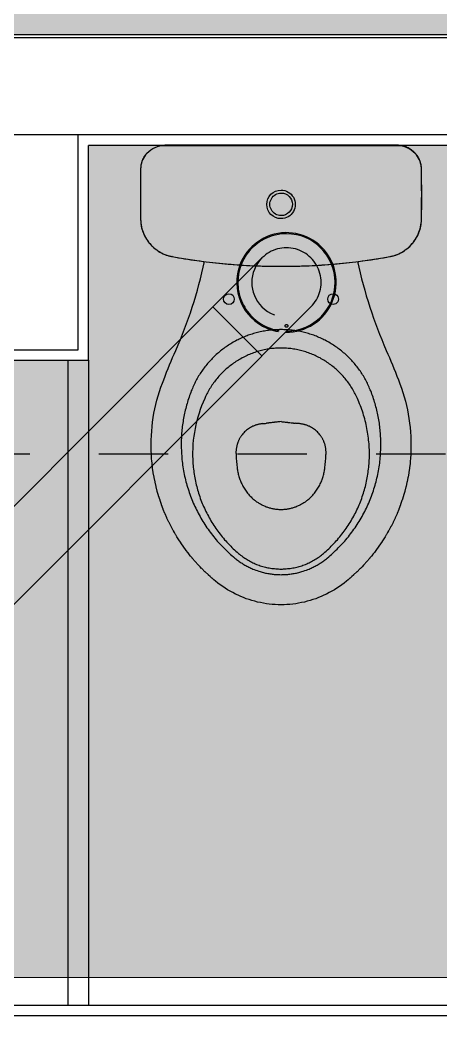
# Model space of a CAD drawing. Header units: metres. Extents: x -154 to 570, y -18 to 184.
# Drawn here: x 6.236 to 6.843, y 1.017 to 2.475 of the extents above; entities that cross this region are included whole.
import ezdxf
from ezdxf.xclip import XClip

# ---------------------------------------------------------------- set-up
doc = ezdxf.new("R2010")
doc.units = ezdxf.units.M
doc.header["$XCLIPFRAME"] = 0
for name, pattern in [('PUC TORRE B$0$DASHEDX2', [1.5, 1, -0.5]), ('PUC$0$DASHEDX2', [1.5, 1, -0.5]), ('PUC$0$HIDDEN2', [0.1875, 0.125, -0.0625])]:
    doc.linetypes.add(name, pattern=pattern)
for name, color, linetype in [('ARQ-AUX', 7, 'Continuous'), ('PUC TORRE B$0$1', 232, 'PUC TORRE B$0$DASHEDX2'), ('PUC$0$ARQ-ALV ACAB', 4, 'Continuous'), ('PUC$0$ARQ-ALV OSSO', 5, 'Continuous'), ('PUC$0$ARQ-AUX1', 1, 'Continuous'), ('PUC$0$ARQ-HID', 7, 'Continuous'), ('PUC$0$ARQ-PRJ', 7, 'PUC$0$DASHEDX2')]:
    doc.layers.add(name, color=color, linetype=linetype)
doc.layers.add('PUC$0$ARQ-FORRO', color=9, linetype='Continuous', lineweight=5)

# ---------------------------------------------------------------- blocks, each defined once
blk = doc.blocks.new('PUC$0$ARQ-HID-BACIA CX')
blk.add_line((-0.0001, -0.175), (-0.0001, 0.175))
for points in [[(-0.0137, -0.1957), (-0.0142, -0.196), (-0.0147, -0.1964), (-0.0153, -0.1968), (-0.0158, -0.1971), (-0.0163, -0.1975), (-0.0168, -0.1978), (-0.0174, -0.1981), (-0.0179, -0.1984), (-0.0185, -0.1987), (-0.019, -0.199), (-0.0196, -0.1993), (-0.0202, -0.1995), (-0.0207, -0.1998), (-0.0213, -0.2), (-0.0219, -0.2003), (-0.0225, -0.2005), (-0.0231, -0.2007), (-0.0237, -0.2009), (-0.0243, -0.2011), (-0.0249, -0.2013), (-0.0255, -0.2015), (-0.0261, -0.2016), (-0.0267, -0.2018), (-0.0273, -0.2019), (-0.0279, -0.2021), (-0.0285, -0.2022), (-0.0292, -0.2023), (-0.0298, -0.2024), (-0.0304, -0.2025), (-0.031, -0.2025), (-0.0316, -0.2026), (-0.0323, -0.2026), (-0.0329, -0.2027), (-0.0335, -0.2027), (-0.0342, -0.2027, -0.00878), (-0.1068, -0.2028), (-0.1079, -0.2027), (-0.1091, -0.2026), (-0.1102, -0.2026), (-0.1114, -0.2025), (-0.1125, -0.2024), (-0.1136, -0.2022), (-0.1148, -0.2021), (-0.1159, -0.2019), (-0.117, -0.2017), (-0.1181, -0.2014), (-0.1192, -0.2012), (-0.1203, -0.2009), (-0.1214, -0.2006), (-0.1225, -0.2002), (-0.1236, -0.1999), (-0.1247, -0.1995), (-0.1258, -0.1991), (-0.1268, -0.1987), (-0.1279, -0.1982), (-0.1289, -0.1978), (-0.13, -0.1973), (-0.131, -0.1968), (-0.132, -0.1962), (-0.133, -0.1957), (-0.134, -0.1951), (-0.135, -0.1945), (-0.1359, -0.1939), (-0.1369, -0.1933), (-0.1378, -0.1926), (-0.1388, -0.192), (-0.1397, -0.1913), (-0.1406, -0.1906), (-0.1415, -0.1899), (-0.1423, -0.1891), (-0.1432, -0.1884), (-0.144, -0.1876), (-0.1449, -0.1868), (-0.1457, -0.186), (-0.1465, -0.1851), (-0.1472, -0.1843), (-0.148, -0.1834), (-0.1487, -0.1826), (-0.1494, -0.1817), (-0.1501, -0.1808), (-0.1508, -0.1799), (-0.1515, -0.1789), (-0.1521, -0.178), (-0.1527, -0.177), (-0.1533, -0.1761), (-0.1539, -0.1751), (-0.1545, -0.1741), (-0.155, -0.1731), (-0.1556, -0.1721), (-0.1561, -0.171), (-0.1566, -0.17), (-0.157, -0.169), (-0.1575, -0.1679), (-0.1579, -0.1668), (-0.1583, -0.1658), (-0.1586, -0.1647), (-0.159, -0.1636), (-0.1593, -0.1625), (-0.1596, -0.1614), (-0.1598, -0.1603), (-0.1601, -0.1592), (-0.1604, -0.158), (-0.1606, -0.1569), (-0.1614, -0.1525), (-0.1622, -0.148), (-0.1629, -0.1436), (-0.1636, -0.1392), (-0.1643, -0.1347), (-0.165, -0.1302), (-0.1657, -0.1258), (-0.1663, -0.1213), (-0.1669, -0.1169), (-0.1675, -0.1124), (-0.168, -0.1079), (-0.1686, -0.1034), (-0.1691, -0.099), (-0.1696, -0.0945), (-0.1701, -0.09), (-0.1705, -0.0855), (-0.1709, -0.081), (-0.1713, -0.0765), (-0.1717, -0.072), (-0.1721, -0.0675), (-0.1724, -0.0631), (-0.1727, -0.0586), (-0.173, -0.0541), (-0.1733, -0.0496), (-0.1735, -0.0451), (-0.1737, -0.0406), (-0.1739, -0.0361), (-0.1741, -0.0315), (-0.1742, -0.027), (-0.1744, -0.0225), (-0.1745, -0.018), (-0.1745, -0.0135), (-0.1746, -0.009), (-0.1746, -0.0045), (-0.1746, 0), (-0.1746, 0.0045), (-0.1746, 0.009), (-0.1745, 0.0135), (-0.1745, 0.018), (-0.1744, 0.0225), (-0.1742, 0.027), (-0.1741, 0.0315), (-0.1739, 0.0361), (-0.1737, 0.0406), (-0.1735, 0.0451), (-0.1733, 0.0496), (-0.173, 0.0541), (-0.1727, 0.0586), (-0.1724, 0.0631), (-0.1721, 0.0675), (-0.1717, 0.072), (-0.1713, 0.0765), (-0.1709, 0.081), (-0.1705, 0.0855), (-0.1701, 0.09), (-0.1696, 0.0945), (-0.1691, 0.099), (-0.1686, 0.1034), (-0.168, 0.1079), (-0.1675, 0.1124), (-0.1669, 0.1169), (-0.1663, 0.1213), (-0.1657, 0.1258), (-0.165, 0.1302), (-0.1643, 0.1347), (-0.1636, 0.1392), (-0.1629, 0.1436), (-0.1622, 0.148), (-0.1614, 0.1525), (-0.1606, 0.1569), (-0.1604, 0.158), (-0.1601, 0.1592), (-0.1598, 0.1603), (-0.1596, 0.1614), (-0.1593, 0.1625), (-0.159, 0.1636), (-0.1586, 0.1647), (-0.1583, 0.1658), (-0.1579, 0.1668), (-0.1575, 0.1679), (-0.157, 0.169), (-0.1566, 0.17), (-0.1561, 0.171), (-0.1556, 0.1721), (-0.155, 0.1731), (-0.1545, 0.1741), (-0.1539, 0.1751), (-0.1533, 0.1761), (-0.1527, 0.177), (-0.1521, 0.178), (-0.1515, 0.1789), (-0.1508, 0.1799), (-0.1501, 0.1808), (-0.1494, 0.1817), (-0.1487, 0.1826), (-0.148, 0.1834), (-0.1472, 0.1843), (-0.1465, 0.1851), (-0.1457, 0.186), (-0.1449, 0.1868), (-0.144, 0.1876), (-0.1432, 0.1884), (-0.1423, 0.1891), (-0.1415, 0.1899), (-0.1406, 0.1906), (-0.1397, 0.1913), (-0.1388, 0.192), (-0.1378, 0.1926), (-0.1369, 0.1933), (-0.1359, 0.1939), (-0.135, 0.1945), (-0.134, 0.1951), (-0.133, 0.1957), (-0.132, 0.1962), (-0.131, 0.1968), (-0.13, 0.1973), (-0.1289, 0.1978), (-0.1279, 0.1982), (-0.1268, 0.1987), (-0.1258, 0.1991), (-0.1247, 0.1995), (-0.1236, 0.1999), (-0.1225, 0.2002), (-0.1214, 0.2006), (-0.1203, 0.2009), (-0.1192, 0.2012), (-0.1181, 0.2014), (-0.117, 0.2017), (-0.1159, 0.2019), (-0.1148, 0.2021), (-0.1136, 0.2022), (-0.1125, 0.2024), (-0.1114, 0.2025), (-0.1102, 0.2026), (-0.1091, 0.2026), (-0.1079, 0.2027), (-0.1068, 0.2028, -0.00878), (-0.0342, 0.2027), (-0.0335, 0.2027), (-0.0329, 0.2027), (-0.0323, 0.2026), (-0.0316, 0.2026), (-0.031, 0.2025), (-0.0304, 0.2025), (-0.0298, 0.2024), (-0.0292, 0.2023), (-0.0285, 0.2022), (-0.0279, 0.2021), (-0.0273, 0.2019), (-0.0267, 0.2018), (-0.0261, 0.2016), (-0.0255, 0.2015), (-0.0249, 0.2013), (-0.0243, 0.2011), (-0.0237, 0.2009), (-0.0231, 0.2007), (-0.0225, 0.2005), (-0.0219, 0.2003), (-0.0213, 0.2), (-0.0207, 0.1998), (-0.0202, 0.1995), (-0.0196, 0.1993), (-0.019, 0.199), (-0.0185, 0.1987), (-0.0179, 0.1984), (-0.0174, 0.1981), (-0.0168, 0.1978), (-0.0163, 0.1975), (-0.0158, 0.1971), (-0.0153, 0.1968), (-0.0147, 0.1964), (-0.0142, 0.196), (-0.0137, 0.1957)], [(-0.0131, 0.195, 0.018828), (-0.0135, 0.1954)], [(-0.0133, -0.1951), (-0.0133, -0.1951), (-0.0133, -0.1951), (-0.0133, -0.1951), (-0.0132, -0.1951), (-0.0132, -0.195), (-0.0132, -0.195), (-0.0131, -0.1949), (-0.013, -0.1948), (-0.0129, -0.1947), (-0.0128, -0.1946), (-0.0126, -0.1945), (-0.0125, -0.1943), (-0.0116, -0.1935, 0.212488), (-0.0001, -0.1677), (-0.0001, 0.1677, 0.212488), (-0.0116, 0.1935), (-0.0125, 0.1943), (-0.0126, 0.1945), (-0.0128, 0.1946), (-0.0129, 0.1947), (-0.013, 0.1948), (-0.0131, 0.1949), (-0.0132, 0.195), (-0.0132, 0.195), (-0.0132, 0.1951), (-0.0133, 0.1951), (-0.0133, 0.1951), (-0.0133, 0.1951)], [(-0.0123, 0.1942, 0.002919), (-0.0115, 0.1935)], [(-0.1676, 0.1104), (-0.1678, 0.1104), (-0.176, 0.1123), (-0.1842, 0.1142), (-0.1925, 0.1163), (-0.2008, 0.1185), (-0.209, 0.1208), (-0.2171, 0.1231), (-0.2253, 0.1256), (-0.2335, 0.1282), (-0.2415, 0.1309), (-0.2493, 0.1336), (-0.2571, 0.1363), (-0.2648, 0.1392), (-0.2725, 0.1422), (-0.2803, 0.1453), (-0.288, 0.1486), (-0.2958, 0.1519, 0.011149), (-0.3381, 0.1694), (-0.3442, 0.1717), (-0.3503, 0.1739), (-0.3564, 0.1759), (-0.3626, 0.1778), (-0.3689, 0.1795), (-0.3751, 0.181), (-0.3815, 0.1824), (-0.3878, 0.1836), (-0.3942, 0.1847), (-0.4006, 0.1855), (-0.407, 0.1863), (-0.4135, 0.1868), (-0.42, 0.1872), (-0.4264, 0.1875), (-0.4329, 0.1875), (-0.4381, 0.1875), (-0.4384, 0.1875), (-0.4417, 0.1874), (-0.4449, 0.1872), (-0.4453, 0.1872), (-0.4517, 0.1868), (-0.4521, 0.1868), (-0.4553, 0.1865), (-0.4585, 0.1862), (-0.4589, 0.1862), (-0.4653, 0.1854), (-0.4657, 0.1853), (-0.472, 0.1844), (-0.4724, 0.1844), (-0.4788, 0.1833), (-0.4792, 0.1832), (-0.4855, 0.1819), (-0.4859, 0.1818), (-0.4921, 0.1804), (-0.4925, 0.1803), (-0.4988, 0.1787), (-0.4991, 0.1786), (-0.5053, 0.1768), (-0.5057, 0.1767), (-0.5118, 0.1747), (-0.5122, 0.1746), (-0.5183, 0.1725), (-0.5187, 0.1724), (-0.5247, 0.1701), (-0.5251, 0.17), (-0.531, 0.1675), (-0.5314, 0.1674), (-0.5373, 0.1648), (-0.5376, 0.1646), (-0.5435, 0.1618), (-0.5438, 0.1617), (-0.5467, 0.1602), (-0.5496, 0.1588), (-0.5499, 0.1586), (-0.5556, 0.1555), (-0.5559, 0.1553), (-0.5587, 0.1537), (-0.5615, 0.1521), (-0.5618, 0.1519), (-0.5646, 0.1502), (-0.5674, 0.1485), (-0.5677, 0.1484), (-0.5704, 0.1466), (-0.5731, 0.1448), (-0.5734, 0.1446), (-0.5761, 0.1428), (-0.5788, 0.1409), (-0.579, 0.1407), (-0.5817, 0.1388), (-0.5843, 0.1369), (-0.5846, 0.1367), (-0.5872, 0.1347), (-0.5897, 0.1327), (-0.59, 0.1325), (-0.5925, 0.1305), (-0.595, 0.1284), (-0.5953, 0.1282), (-0.6002, 0.124), (-0.6005, 0.1237), (-0.6053, 0.1194), (-0.6055, 0.1191), (-0.6079, 0.1169), (-0.6102, 0.1146), (-0.6105, 0.1144), (-0.6151, 0.1098), (-0.6153, 0.1095), (-0.6197, 0.1048), (-0.62, 0.1045), (-0.6221, 0.1021), (-0.6243, 0.0997), (-0.6245, 0.0994), (-0.6266, 0.097), (-0.6287, 0.0945), (-0.6314, 0.0911), (-0.6339, 0.0877), (-0.6364, 0.0842), (-0.6388, 0.0807), (-0.641, 0.0771), (-0.6432, 0.0734), (-0.6452, 0.0696), (-0.6472, 0.0658), (-0.649, 0.062), (-0.6508, 0.0581), (-0.6524, 0.0541), (-0.6539, 0.0501), (-0.6553, 0.0461), (-0.6565, 0.042), (-0.6577, 0.0379), (-0.6587, 0.0338), (-0.6596, 0.0296), (-0.6604, 0.0254), (-0.6611, 0.0212), (-0.6617, 0.017), (-0.6621, 0.0128), (-0.6624, 0.0085), (-0.6626, 0.0043), (-0.6626, 0), (-0.6626, -0.0043), (-0.6624, -0.0085), (-0.6621, -0.0128), (-0.6617, -0.017), (-0.6611, -0.0212), (-0.6604, -0.0254), (-0.6596, -0.0296), (-0.6587, -0.0338), (-0.6577, -0.0379), (-0.6565, -0.042), (-0.6553, -0.0461), (-0.6539, -0.0501), (-0.6524, -0.0541), (-0.6508, -0.0581), (-0.649, -0.062), (-0.6472, -0.0658), (-0.6452, -0.0696), (-0.6432, -0.0734), (-0.641, -0.0771), (-0.6388, -0.0807), (-0.6364, -0.0842), (-0.6339, -0.0877), (-0.6314, -0.0911), (-0.6287, -0.0945), (-0.6266, -0.097), (-0.6245, -0.0994), (-0.6243, -0.0997), (-0.6221, -0.1021), (-0.62, -0.1045), (-0.6197, -0.1048), (-0.6153, -0.1095), (-0.6151, -0.1098), (-0.6105, -0.1144), (-0.6102, -0.1146), (-0.6079, -0.1169), (-0.6055, -0.1191), (-0.6053, -0.1194), (-0.6005, -0.1237), (-0.6002, -0.124), (-0.5953, -0.1282), (-0.595, -0.1284), (-0.5925, -0.1305), (-0.59, -0.1325), (-0.5897, -0.1327), (-0.5872, -0.1347), (-0.5846, -0.1367), (-0.5843, -0.1369), (-0.5817, -0.1388), (-0.579, -0.1407), (-0.5788, -0.1409), (-0.5761, -0.1428), (-0.5734, -0.1446), (-0.5731, -0.1448), (-0.5704, -0.1466), (-0.5677, -0.1484), (-0.5674, -0.1485), (-0.5646, -0.1502), (-0.5618, -0.1519), (-0.5615, -0.1521), (-0.5587, -0.1537), (-0.5559, -0.1553), (-0.5556, -0.1555), (-0.5499, -0.1586), (-0.5496, -0.1588), (-0.5467, -0.1602), (-0.5438, -0.1617), (-0.5435, -0.1618), (-0.5376, -0.1646), (-0.5373, -0.1648), (-0.5314, -0.1674), (-0.531, -0.1675), (-0.5251, -0.17), (-0.5247, -0.1701), (-0.5187, -0.1724), (-0.5183, -0.1725), (-0.5122, -0.1746), (-0.5118, -0.1747), (-0.5057, -0.1767), (-0.5053, -0.1768), (-0.4991, -0.1786), (-0.4988, -0.1787), (-0.4925, -0.1803), (-0.4921, -0.1804), (-0.4859, -0.1818), (-0.4855, -0.1819), (-0.4792, -0.1832), (-0.4788, -0.1833), (-0.4724, -0.1844), (-0.472, -0.1844), (-0.4657, -0.1853), (-0.4653, -0.1854), (-0.4589, -0.1862), (-0.4585, -0.1862), (-0.4553, -0.1865), (-0.4521, -0.1868), (-0.4517, -0.1868), (-0.4453, -0.1872), (-0.4449, -0.1872), (-0.4417, -0.1874), (-0.4384, -0.1875), (-0.4381, -0.1875), (-0.4316, -0.1875), (-0.4251, -0.1874), (-0.4186, -0.1872), (-0.4121, -0.1867), (-0.4057, -0.1861), (-0.3992, -0.1854), (-0.3928, -0.1844), (-0.3864, -0.1834), (-0.3801, -0.1821), (-0.3738, -0.1807), (-0.3675, -0.1791), (-0.3613, -0.1774), (-0.3551, -0.1755), (-0.349, -0.1735), (-0.3429, -0.1713), (-0.3381, -0.1694, 0.011149), (-0.2958, -0.1519), (-0.288, -0.1486), (-0.2803, -0.1453), (-0.2725, -0.1422), (-0.2648, -0.1392), (-0.2571, -0.1363), (-0.2493, -0.1336), (-0.2415, -0.1309), (-0.2335, -0.1282), (-0.2253, -0.1256), (-0.2171, -0.1231), (-0.209, -0.1208), (-0.2008, -0.1185), (-0.1925, -0.1163), (-0.1842, -0.1142), (-0.176, -0.1123), (-0.1678, -0.1104), (-0.1676, -0.1104)], [(-0.5122, 0.0378), (-0.511, 0.0393), (-0.5098, 0.0407), (-0.5085, 0.042), (-0.5072, 0.0433), (-0.5059, 0.0446), (-0.5046, 0.0458), (-0.5032, 0.047), (-0.5018, 0.0482), (-0.5004, 0.0493), (-0.499, 0.0503), (-0.4975, 0.0514), (-0.496, 0.0523), (-0.4946, 0.0533), (-0.493, 0.0542), (-0.4915, 0.055), (-0.49, 0.0558), (-0.4884, 0.0566), (-0.4869, 0.0573), (-0.4853, 0.058), (-0.4838, 0.0587), (-0.4822, 0.0593), (-0.4806, 0.0598), (-0.4791, 0.0603), (-0.4775, 0.0608), (-0.4759, 0.0613), (-0.4744, 0.0617), (-0.4728, 0.062), (-0.4713, 0.0623), (-0.4697, 0.0626), (-0.4682, 0.0629), (-0.4667, 0.0631), (-0.4651, 0.0633, -0.008966), (-0.4466, 0.0649, -0.016113), (-0.4436, 0.065), (-0.4426, 0.065), (-0.4418, 0.065), (-0.4409, 0.0649), (-0.4401, 0.0649), (-0.4393, 0.0648), (-0.4384, 0.0647), (-0.4376, 0.0646), (-0.4368, 0.0645), (-0.436, 0.0644), (-0.4352, 0.0642), (-0.4344, 0.064), (-0.4336, 0.0639), (-0.4328, 0.0637), (-0.4321, 0.0635), (-0.4313, 0.0632), (-0.4305, 0.063), (-0.4298, 0.0627), (-0.429, 0.0625), (-0.4282, 0.0622), (-0.4275, 0.0619), (-0.4267, 0.0616), (-0.426, 0.0612), (-0.4253, 0.0609), (-0.4245, 0.0605), (-0.4238, 0.0602), (-0.423, 0.0598), (-0.4223, 0.0593), (-0.4216, 0.0589), (-0.4209, 0.0585), (-0.4201, 0.058), (-0.4194, 0.0575), (-0.4187, 0.057), (-0.4174, 0.056), (-0.416, 0.0549), (-0.4148, 0.0537), (-0.4135, 0.0525), (-0.4123, 0.0512), (-0.4111, 0.0499), (-0.41, 0.0485), (-0.4089, 0.047), (-0.4079, 0.0455), (-0.407, 0.0439), (-0.4061, 0.0422), (-0.4053, 0.0406), (-0.4049, 0.0397), (-0.4045, 0.0389), (-0.4042, 0.038), (-0.4039, 0.0372), (-0.4036, 0.0363), (-0.4033, 0.0354), (-0.403, 0.0346), (-0.4028, 0.0337), (-0.4025, 0.0328), (-0.4023, 0.0319), (-0.4021, 0.0311), (-0.402, 0.0302), (-0.4018, 0.0293), (-0.4017, 0.0285), (-0.4016, 0.0276), (-0.4015, 0.0267, -0.000598), (-0.4009, 0.0209)], [(-0.3986, 0, 0.006359), (-0.3992, 0.0061), (-0.3992, 0.0064), (-0.3992, 0.0066), (-0.3993, 0.0072), (-0.3993, 0.0075), (-0.3993, 0.0077), (-0.3994, 0.0083), (-0.3994, 0.0086), (-0.3995, 0.0091), (-0.3995, 0.0094), (-0.3996, 0.01), (-0.3996, 0.0103), (-0.3997, 0.0108), (-0.3998, 0.0117), (-0.3999, 0.0123), (-0.4, 0.0129), (-0.4002, 0.0144), (-0.4003, 0.0154), (-0.4003, 0.0159), (-0.4004, 0.0164), (-0.4005, 0.0169), (-0.4005, 0.0174), (-0.4006, 0.0179), (-0.4006, 0.0184), (-0.4007, 0.0189), (-0.4008, 0.0194), (-0.4008, 0.0199), (-0.4009, 0.0204), (-0.4009, 0.0209)], [(-0.3986, 0, -0.006359), (-0.3992, -0.0061), (-0.3992, -0.0064), (-0.3992, -0.0066), (-0.3993, -0.0072), (-0.3993, -0.0075), (-0.3993, -0.0077), (-0.3994, -0.0083), (-0.3994, -0.0086), (-0.3995, -0.0091), (-0.3995, -0.0094), (-0.3996, -0.01), (-0.3996, -0.0103), (-0.3997, -0.0108), (-0.3998, -0.0117), (-0.3999, -0.0123), (-0.4, -0.0129), (-0.4002, -0.0144), (-0.4003, -0.0154), (-0.4003, -0.0159), (-0.4004, -0.0164), (-0.4005, -0.0169), (-0.4005, -0.0174), (-0.4006, -0.0179), (-0.4006, -0.0184), (-0.4007, -0.0189), (-0.4008, -0.0194), (-0.4008, -0.0199), (-0.4009, -0.0204), (-0.4009, -0.0209)], [(-0.4015, -0.0267), (-0.4016, -0.0276), (-0.4017, -0.0285), (-0.4018, -0.0293), (-0.402, -0.0302), (-0.4021, -0.0311), (-0.4023, -0.0319), (-0.4025, -0.0328), (-0.4028, -0.0337), (-0.403, -0.0346), (-0.4033, -0.0354), (-0.4036, -0.0363), (-0.4039, -0.0372), (-0.4042, -0.038), (-0.4045, -0.0389), (-0.4049, -0.0397), (-0.4053, -0.0406), (-0.4061, -0.0422), (-0.407, -0.0439), (-0.4079, -0.0455), (-0.4089, -0.047), (-0.41, -0.0485), (-0.4111, -0.0499), (-0.4123, -0.0512), (-0.4135, -0.0525), (-0.4148, -0.0537), (-0.416, -0.0549), (-0.4174, -0.056), (-0.4187, -0.057), (-0.4194, -0.0575), (-0.4201, -0.058), (-0.4209, -0.0585), (-0.4216, -0.0589), (-0.4223, -0.0593), (-0.423, -0.0598), (-0.4238, -0.0602), (-0.4245, -0.0605), (-0.4253, -0.0609), (-0.426, -0.0612), (-0.4267, -0.0616), (-0.4275, -0.0619), (-0.4282, -0.0622), (-0.429, -0.0625), (-0.4298, -0.0627), (-0.4305, -0.063), (-0.4313, -0.0632), (-0.4321, -0.0635), (-0.4328, -0.0637), (-0.4336, -0.0639), (-0.4344, -0.064), (-0.4352, -0.0642), (-0.436, -0.0644), (-0.4368, -0.0645), (-0.4376, -0.0646), (-0.4384, -0.0647), (-0.4393, -0.0648), (-0.4401, -0.0649), (-0.4409, -0.0649), (-0.4418, -0.065), (-0.4426, -0.065), (-0.4436, -0.065, -0.016113), (-0.4466, -0.0649, -0.008966), (-0.4651, -0.0633), (-0.4667, -0.0631), (-0.4682, -0.0629), (-0.4697, -0.0626), (-0.4713, -0.0623), (-0.4728, -0.062), (-0.4744, -0.0617), (-0.4759, -0.0613), (-0.4775, -0.0608), (-0.4791, -0.0603), (-0.4806, -0.0598), (-0.4822, -0.0593), (-0.4838, -0.0587), (-0.4853, -0.058), (-0.4869, -0.0573), (-0.4884, -0.0566), (-0.49, -0.0558), (-0.4915, -0.055), (-0.493, -0.0542), (-0.4946, -0.0533), (-0.496, -0.0523), (-0.4975, -0.0514), (-0.499, -0.0503), (-0.5004, -0.0493), (-0.5018, -0.0482), (-0.5032, -0.047), (-0.5046, -0.0458), (-0.5059, -0.0446), (-0.5072, -0.0433), (-0.5085, -0.042), (-0.5098, -0.0407), (-0.511, -0.0393), (-0.5122, -0.0378)], [(-0.4015, -0.0267, 0.000598), (-0.4009, -0.0209)], [(-0.0136, -0.1955, 0.018828), (-0.0132, -0.1951)]]:
    blk.add_lwpolyline(points, format="xyb")
at = {"ltscale": 0.000466036}
blk.add_lwpolyline([(-0.0133, -0.1951), (-0.0133, -0.1952, -0.017665), (-0.0136, -0.1955, -0.039631), (-0.0138, -0.1956, -0.158216), (-0.0342, -0.2027, -0.008778), (-0.1068, -0.2027), (-0.1095, -0.2026), (-0.1122, -0.2023), (-0.1149, -0.202), (-0.1176, -0.2014), (-0.1203, -0.2008), (-0.1229, -0.2), (-0.1255, -0.1991), (-0.128, -0.1981), (-0.1305, -0.1969), (-0.1329, -0.1957), (-0.1352, -0.1943), (-0.1375, -0.1928), (-0.1397, -0.1912), (-0.1418, -0.1894), (-0.1439, -0.1876), (-0.1458, -0.1857), (-0.1477, -0.1837), (-0.1494, -0.1816), (-0.151, -0.1794), (-0.1526, -0.1772), (-0.154, -0.1748), (-0.1553, -0.1724), (-0.1565, -0.17), (-0.1575, -0.1675), (-0.1585, -0.1649), (-0.1593, -0.1623), (-0.16, -0.1597), (-0.1605, -0.1569, -0.044623), (-0.1746, 0, -0.044623), (-0.1605, 0.1569), (-0.16, 0.1597), (-0.1593, 0.1623), (-0.1585, 0.1649), (-0.1575, 0.1675), (-0.1565, 0.17), (-0.1553, 0.1724), (-0.154, 0.1748), (-0.1526, 0.1772), (-0.151, 0.1794), (-0.1494, 0.1816), (-0.1477, 0.1837), (-0.1458, 0.1857), (-0.1439, 0.1876), (-0.1418, 0.1894), (-0.1397, 0.1912), (-0.1375, 0.1928), (-0.1352, 0.1943), (-0.1329, 0.1957), (-0.1305, 0.1969), (-0.128, 0.1981), (-0.1255, 0.1991), (-0.1229, 0.2), (-0.1203, 0.2008), (-0.1176, 0.2014), (-0.1149, 0.202), (-0.1122, 0.2023), (-0.1095, 0.2026), (-0.1068, 0.2027, -0.008778), (-0.0342, 0.2027, -0.158216), (-0.0138, 0.1956, -0.039631), (-0.0136, 0.1955, -0.017665), (-0.0133, 0.1952), (-0.0133, 0.1951)], format="xyb", dxfattribs=at)
at = {"ltscale": 0.00311}
for points in [[(-0.1068, 0.2021), (-0.1068, 0.2027)], [(-0.1068, -0.2021), (-0.1068, -0.2027)]]:
    blk.add_lwpolyline(points, dxfattribs=at)
at = {"ltscale": 0.00156}
blk.add_lwpolyline([(-0.0131, 0.1951), (-0.0133, 0.1953)], dxfattribs=at)
for points in [[(-0.0133, 0.1951), (-0.0133, 0.1951)], [(-0.0115, 0.1936), (-0.0109, 0.1931), (-0.0103, 0.1925), (-0.0097, 0.1919), (-0.0091, 0.1913), (-0.0086, 0.1907), (-0.008, 0.19), (-0.0075, 0.1894), (-0.007, 0.1887), (-0.0065, 0.1881), (-0.006, 0.1874), (-0.0055, 0.1867), (-0.0051, 0.186), (-0.0047, 0.1853), (-0.0043, 0.1845), (-0.0039, 0.1838), (-0.0035, 0.1831), (-0.0031, 0.1823), (-0.0028, 0.1815), (-0.0025, 0.1808), (-0.0022, 0.18), (-0.0019, 0.1792), (-0.0016, 0.1784), (-0.0014, 0.1776), (-0.0012, 0.1768), (-0.001, 0.176), (-0.0008, 0.1752), (-0.0006, 0.1744), (-0.0005, 0.1736), (-0.0003, 0.1728), (-0.0002, 0.1719), (-0.0001, 0.1711), (-0.0001, 0.1703), (0, 0.1694), (0, 0.1686), (0, 0.1678)], [(0, 0.1677), (0, -0.1677)], [(-0.5122, 0.0378), (-0.513, 0.0368), (-0.5137, 0.0358), (-0.5145, 0.0348), (-0.5152, 0.0338), (-0.5159, 0.0327), (-0.5165, 0.0316), (-0.5172, 0.0306), (-0.5178, 0.0295), (-0.5185, 0.0283), (-0.519, 0.0272), (-0.5196, 0.0261), (-0.5202, 0.0249), (-0.5207, 0.0237), (-0.5212, 0.0225), (-0.5217, 0.0214), (-0.5221, 0.0201), (-0.5225, 0.0189), (-0.5229, 0.0177), (-0.5233, 0.0165), (-0.5236, 0.0152), (-0.524, 0.014), (-0.5243, 0.0127), (-0.5245, 0.0115), (-0.5248, 0.0102), (-0.525, 0.009), (-0.5251, 0.0077), (-0.5253, 0.0064), (-0.5254, 0.0051), (-0.5255, 0.0039), (-0.5256, 0.0026), (-0.5256, 0.0013), (-0.5256, 0), (-0.5256, -0.0013), (-0.5256, -0.0026), (-0.5255, -0.0039), (-0.5254, -0.0051), (-0.5253, -0.0064), (-0.5251, -0.0077), (-0.525, -0.009), (-0.5248, -0.0102), (-0.5245, -0.0115), (-0.5243, -0.0127), (-0.524, -0.014), (-0.5236, -0.0152), (-0.5233, -0.0165), (-0.5229, -0.0177), (-0.5225, -0.0189), (-0.5221, -0.0201), (-0.5217, -0.0214), (-0.5212, -0.0225), (-0.5207, -0.0237), (-0.5202, -0.0249), (-0.5196, -0.0261), (-0.519, -0.0272), (-0.5185, -0.0283), (-0.5178, -0.0295), (-0.5172, -0.0306), (-0.5165, -0.0316), (-0.5159, -0.0327), (-0.5152, -0.0337), (-0.5145, -0.0348), (-0.5137, -0.0358), (-0.513, -0.0368), (-0.5122, -0.0378)], [(-0.0115, -0.1936), (-0.0116, -0.1938), (-0.0117, -0.1938), (-0.0119, -0.194), (-0.0123, -0.1944), (-0.0126, -0.1947), (-0.0128, -0.1948), (-0.0129, -0.1949), (-0.013, -0.1949), (-0.013, -0.195), (-0.0131, -0.195), (-0.0131, -0.1951)]]:
    blk.add_lwpolyline(points)
at = {"ltscale": 0.00179}
for points in [[(-0.0004, 0.1677), (-0.0001, 0.1677)], [(-0.0004, -0.1677), (-0.0001, -0.1677)]]:
    blk.add_lwpolyline(points, dxfattribs=at)
for points in [[(-0.2659, 0), (-0.2659, -0.002), (-0.266, -0.004), (-0.2661, -0.006), (-0.2662, -0.008), (-0.2663, -0.01), (-0.2664, -0.012), (-0.2666, -0.014), (-0.2668, -0.016), (-0.267, -0.018), (-0.2673, -0.02), (-0.2676, -0.022), (-0.2679, -0.024), (-0.2683, -0.026), (-0.2687, -0.0279), (-0.2691, -0.0299), (-0.2696, -0.0318), (-0.27, -0.0338), (-0.2705, -0.0357), (-0.2711, -0.0377), (-0.2716, -0.0396), (-0.2722, -0.0415), (-0.2728, -0.0434), (-0.2735, -0.0453), (-0.2741, -0.0472), (-0.2748, -0.0491), (-0.2755, -0.051), (-0.2763, -0.0528), (-0.2771, -0.0547), (-0.2779, -0.0565), (-0.2787, -0.0584), (-0.2796, -0.0602), (-0.2804, -0.062), (-0.2813, -0.0638), (-0.2823, -0.0656), (-0.2832, -0.0673), (-0.2842, -0.0691), (-0.2852, -0.0708), (-0.2863, -0.0725), (-0.2873, -0.0742), (-0.2884, -0.0759), (-0.2895, -0.0776), (-0.2907, -0.0793), (-0.2918, -0.0809), (-0.293, -0.0825), (-0.2942, -0.0841), (-0.2954, -0.0857), (-0.2967, -0.0873), (-0.2979, -0.0888), (-0.2992, -0.0904), (-0.3005, -0.0919), (-0.3019, -0.0934), (-0.3032, -0.0949), (-0.3046, -0.0963), (-0.306, -0.0978), (-0.3074, -0.0992), (-0.3089, -0.1006), (-0.3103, -0.102), (-0.3118, -0.1033), (-0.3133, -0.1046), (-0.3149, -0.106), (-0.3164, -0.1072), (-0.3179, -0.1085), (-0.3195, -0.1098), (-0.3211, -0.111), (-0.3227, -0.1122), (-0.3244, -0.1133), (-0.326, -0.1145), (-0.3277, -0.1156), (-0.3293, -0.1167), (-0.331, -0.1178), (-0.3327, -0.1189), (-0.3344, -0.1199), (-0.3362, -0.1209), (-0.3379, -0.1219), (-0.3397, -0.1228), (-0.3415, -0.1237), (-0.3433, -0.1246), (-0.3451, -0.1255), (-0.3469, -0.1263), (-0.3488, -0.1271), (-0.3506, -0.1279), (-0.3525, -0.1287), (-0.3543, -0.1295), (-0.3566, -0.1304), (-0.3588, -0.1312), (-0.3611, -0.132), (-0.3634, -0.1328), (-0.3657, -0.1336), (-0.368, -0.1343), (-0.3703, -0.1351), (-0.3726, -0.1357), (-0.3749, -0.1364), (-0.3772, -0.137), (-0.3796, -0.1376), (-0.3819, -0.1382), (-0.3843, -0.1388), (-0.3866, -0.1393), (-0.389, -0.1398), (-0.3913, -0.1402), (-0.3937, -0.1407), (-0.3961, -0.1411), (-0.3985, -0.1415), (-0.4008, -0.1419), (-0.4032, -0.1422), (-0.4056, -0.1425), (-0.408, -0.1428), (-0.4104, -0.143), (-0.4128, -0.1433), (-0.4152, -0.1435), (-0.4176, -0.1436), (-0.42, -0.1438), (-0.4225, -0.1439), (-0.4249, -0.144), (-0.4273, -0.1441), (-0.4297, -0.1441), (-0.4321, -0.1441), (-0.4345, -0.1441), (-0.4369, -0.144), (-0.4396, -0.1439), (-0.4423, -0.1437), (-0.4451, -0.1436), (-0.4478, -0.1434), (-0.4505, -0.1432), (-0.4532, -0.143), (-0.4559, -0.1427), (-0.4586, -0.1424), (-0.4613, -0.142), (-0.4639, -0.1416), (-0.4666, -0.1412), (-0.4693, -0.1407), (-0.472, -0.1402), (-0.4746, -0.1397), (-0.4773, -0.1391), (-0.4799, -0.1385), (-0.4826, -0.1379), (-0.4852, -0.1372), (-0.4878, -0.1365), (-0.4904, -0.1358), (-0.493, -0.135), (-0.4956, -0.1342), (-0.4982, -0.1333), (-0.5008, -0.1325), (-0.5033, -0.1316), (-0.5059, -0.1306), (-0.5084, -0.1297), (-0.5109, -0.1287), (-0.5135, -0.1276), (-0.516, -0.1266), (-0.5184, -0.1255), (-0.5209, -0.1243), (-0.5234, -0.1232), (-0.5258, -0.122), (-0.5282, -0.1208), (-0.5306, -0.1195), (-0.533, -0.1182), (-0.5354, -0.1169), (-0.5378, -0.1156), (-0.5401, -0.1142), (-0.5424, -0.1128), (-0.5447, -0.1114), (-0.547, -0.1099), (-0.5493, -0.1084), (-0.5515, -0.1069), (-0.5538, -0.1053), (-0.556, -0.1038), (-0.5581, -0.1022), (-0.5603, -0.1005), (-0.5625, -0.0989), (-0.5646, -0.0972), (-0.5667, -0.0955), (-0.5688, -0.0937), (-0.5708, -0.092), (-0.5729, -0.0902), (-0.5749, -0.0883), (-0.5769, -0.0865), (-0.5788, -0.0846), (-0.5808, -0.0827), (-0.5827, -0.0808), (-0.5846, -0.0788), (-0.5864, -0.0769), (-0.5882, -0.0748), (-0.59, -0.0728), (-0.5918, -0.0708), (-0.5936, -0.0688), (-0.5954, -0.0667), (-0.5964, -0.0654), (-0.5974, -0.0642), (-0.5983, -0.0629), (-0.5993, -0.0616), (-0.6003, -0.0603), (-0.6012, -0.059), (-0.6021, -0.0576), (-0.6029, -0.0563), (-0.6038, -0.0549), (-0.6046, -0.0535), (-0.6054, -0.0521), (-0.6062, -0.0507), (-0.607, -0.0493), (-0.6077, -0.0479), (-0.6084, -0.0465), (-0.6091, -0.045), (-0.6098, -0.0436), (-0.6105, -0.0421), (-0.6111, -0.0406), (-0.6119, -0.0387), (-0.6127, -0.0366), (-0.6135, -0.0343), (-0.6142, -0.0321), (-0.6148, -0.0302), (-0.6153, -0.0286), (-0.6157, -0.027), (-0.6161, -0.0255), (-0.6165, -0.0239), (-0.6169, -0.0224), (-0.6172, -0.0208), (-0.6175, -0.0192), (-0.6178, -0.0176), (-0.618, -0.016), (-0.6183, -0.0144), (-0.6185, -0.0129), (-0.6187, -0.0113), (-0.6188, -0.0097), (-0.619, -0.0081), (-0.6191, -0.0065), (-0.6191, -0.0048), (-0.6192, -0.0032), (-0.6192, -0.0016), (-0.6193, 0), (-0.6192, 0.0016), (-0.6192, 0.0032), (-0.6191, 0.0048), (-0.6191, 0.0065), (-0.619, 0.0081), (-0.6188, 0.0097), (-0.6187, 0.0113), (-0.6185, 0.0129), (-0.6183, 0.0144), (-0.618, 0.016), (-0.6178, 0.0176), (-0.6175, 0.0192), (-0.6172, 0.0208), (-0.6169, 0.0224), (-0.6165, 0.0239), (-0.6161, 0.0255), (-0.6157, 0.027), (-0.6153, 0.0286), (-0.6148, 0.0302), (-0.6142, 0.0321), (-0.6135, 0.0343), (-0.6127, 0.0366), (-0.6119, 0.0387), (-0.6111, 0.0406), (-0.6105, 0.0421), (-0.6098, 0.0436), (-0.6091, 0.045), (-0.6084, 0.0465), (-0.6077, 0.0479), (-0.607, 0.0493), (-0.6062, 0.0507), (-0.6054, 0.0521), (-0.6046, 0.0535), (-0.6038, 0.0549), (-0.6029, 0.0563), (-0.6021, 0.0576), (-0.6012, 0.059), (-0.6003, 0.0603), (-0.5993, 0.0616), (-0.5983, 0.0629), (-0.5974, 0.0642), (-0.5964, 0.0654), (-0.5954, 0.0667), (-0.5936, 0.0688), (-0.5918, 0.0708), (-0.59, 0.0728), (-0.5882, 0.0748), (-0.5864, 0.0769), (-0.5846, 0.0788), (-0.5827, 0.0808), (-0.5808, 0.0827), (-0.5788, 0.0846), (-0.5769, 0.0865), (-0.5749, 0.0883), (-0.5729, 0.0902), (-0.5708, 0.092), (-0.5688, 0.0937), (-0.5667, 0.0955), (-0.5646, 0.0972), (-0.5625, 0.0989), (-0.5603, 0.1005), (-0.5581, 0.1022), (-0.556, 0.1038), (-0.5538, 0.1053), (-0.5515, 0.1069), (-0.5493, 0.1084), (-0.547, 0.1099), (-0.5447, 0.1114), (-0.5424, 0.1128), (-0.5401, 0.1142), (-0.5378, 0.1156), (-0.5354, 0.1169), (-0.533, 0.1182), (-0.5306, 0.1195), (-0.5282, 0.1208), (-0.5258, 0.122), (-0.5234, 0.1232), (-0.5209, 0.1243), (-0.5184, 0.1255), (-0.516, 0.1266), (-0.5135, 0.1276), (-0.5109, 0.1287), (-0.5084, 0.1297), (-0.5059, 0.1306), (-0.5033, 0.1316), (-0.5008, 0.1325), (-0.4982, 0.1333), (-0.4956, 0.1342), (-0.493, 0.135), (-0.4904, 0.1358), (-0.4878, 0.1365), (-0.4852, 0.1372), (-0.4826, 0.1379), (-0.4799, 0.1385), (-0.4773, 0.1391), (-0.4746, 0.1397), (-0.472, 0.1402), (-0.4693, 0.1407), (-0.4666, 0.1412), (-0.4639, 0.1416), (-0.4613, 0.142), (-0.4586, 0.1424), (-0.4559, 0.1427), (-0.4532, 0.143), (-0.4505, 0.1432), (-0.4478, 0.1434), (-0.4451, 0.1436), (-0.4423, 0.1437), (-0.4396, 0.1439), (-0.4369, 0.144), (-0.4345, 0.1441), (-0.4321, 0.1441), (-0.4297, 0.1441), (-0.4273, 0.1441), (-0.4249, 0.144), (-0.4225, 0.1439), (-0.42, 0.1438), (-0.4176, 0.1436), (-0.4152, 0.1435), (-0.4128, 0.1433), (-0.4104, 0.143), (-0.408, 0.1428), (-0.4056, 0.1425), (-0.4032, 0.1422), (-0.4008, 0.1419), (-0.3985, 0.1415), (-0.3961, 0.1411), (-0.3937, 0.1407), (-0.3913, 0.1402), (-0.389, 0.1398), (-0.3866, 0.1393), (-0.3843, 0.1388), (-0.3819, 0.1382), (-0.3796, 0.1376), (-0.3772, 0.137), (-0.3749, 0.1364), (-0.3726, 0.1357), (-0.3703, 0.1351), (-0.368, 0.1343), (-0.3657, 0.1336), (-0.3634, 0.1328), (-0.3611, 0.132), (-0.3588, 0.1312), (-0.3566, 0.1304), (-0.3543, 0.1295), (-0.3525, 0.1287), (-0.3506, 0.1279), (-0.3488, 0.1271), (-0.3469, 0.1263), (-0.3451, 0.1255), (-0.3433, 0.1246), (-0.3415, 0.1237), (-0.3397, 0.1228), (-0.3379, 0.1219), (-0.3362, 0.1209), (-0.3344, 0.1199), (-0.3327, 0.1189), (-0.331, 0.1178), (-0.3293, 0.1167), (-0.3277, 0.1156), (-0.326, 0.1145), (-0.3244, 0.1133), (-0.3227, 0.1122), (-0.3211, 0.111), (-0.3195, 0.1098), (-0.3179, 0.1085), (-0.3164, 0.1072), (-0.3149, 0.106), (-0.3133, 0.1046), (-0.3118, 0.1033), (-0.3103, 0.102), (-0.3089, 0.1006), (-0.3074, 0.0992), (-0.306, 0.0978), (-0.3046, 0.0963), (-0.3032, 0.0949), (-0.3019, 0.0934), (-0.3005, 0.0919), (-0.2992, 0.0904), (-0.2979, 0.0888), (-0.2967, 0.0873), (-0.2954, 0.0857), (-0.2942, 0.0841), (-0.293, 0.0825), (-0.2918, 0.0809), (-0.2907, 0.0793), (-0.2895, 0.0776), (-0.2884, 0.0759), (-0.2873, 0.0742), (-0.2863, 0.0725), (-0.2852, 0.0708), (-0.2842, 0.0691), (-0.2832, 0.0673), (-0.2823, 0.0656), (-0.2813, 0.0638), (-0.2804, 0.062), (-0.2796, 0.0602), (-0.2787, 0.0584), (-0.2779, 0.0565), (-0.2771, 0.0547), (-0.2763, 0.0528), (-0.2755, 0.051), (-0.2748, 0.0491), (-0.2741, 0.0472), (-0.2735, 0.0453), (-0.2728, 0.0434), (-0.2722, 0.0415), (-0.2716, 0.0396), (-0.2711, 0.0377), (-0.2705, 0.0357), (-0.27, 0.0338), (-0.2696, 0.0318), (-0.2691, 0.0299), (-0.2687, 0.0279), (-0.2683, 0.026), (-0.2679, 0.024), (-0.2676, 0.022), (-0.2673, 0.02), (-0.267, 0.018), (-0.2668, 0.016), (-0.2666, 0.014), (-0.2664, 0.012), (-0.2663, 0.01), (-0.2662, 0.008), (-0.2661, 0.006), (-0.266, 0.004), (-0.2659, 0.002)], [(-0.5887, 0.0612), (-0.587, 0.0632), (-0.5853, 0.0651), (-0.5836, 0.0671), (-0.5818, 0.0689), (-0.58, 0.0708), (-0.5782, 0.0726), (-0.5764, 0.0745), (-0.5745, 0.0762), (-0.5726, 0.078), (-0.5707, 0.0797), (-0.5688, 0.0815), (-0.5668, 0.0831), (-0.5648, 0.0848), (-0.5628, 0.0864), (-0.5608, 0.088), (-0.5587, 0.0896), (-0.5567, 0.0911), (-0.5546, 0.0927), (-0.5525, 0.0941), (-0.5504, 0.0956), (-0.5482, 0.097), (-0.546, 0.0984), (-0.5439, 0.0998), (-0.5416, 0.1011), (-0.5394, 0.1024), (-0.5372, 0.1037), (-0.5349, 0.1049), (-0.5327, 0.1061), (-0.5304, 0.1073), (-0.5281, 0.1085), (-0.5258, 0.1096), (-0.5234, 0.1107), (-0.5211, 0.1117), (-0.5187, 0.1127), (-0.5164, 0.1137), (-0.514, 0.1147), (-0.5116, 0.1156), (-0.5092, 0.1165), (-0.5067, 0.1173), (-0.5043, 0.1181), (-0.5019, 0.1189), (-0.4994, 0.1197), (-0.497, 0.1204), (-0.4945, 0.1211), (-0.492, 0.1217), (-0.4895, 0.1224), (-0.4871, 0.1229), (-0.4846, 0.1235), (-0.4821, 0.124), (-0.4796, 0.1245), (-0.477, 0.1249), (-0.4745, 0.1253), (-0.472, 0.1257), (-0.4695, 0.126), (-0.4669, 0.1264), (-0.4644, 0.1266), (-0.4619, 0.1269), (-0.4593, 0.1271), (-0.4568, 0.1272), (-0.4543, 0.1274), (-0.4517, 0.1275), (-0.4492, 0.1276), (-0.4466, 0.1276), (-0.4441, 0.1276), (-0.4416, 0.1276), (-0.439, 0.1275), (-0.4365, 0.1274), (-0.4336, 0.1272), (-0.4308, 0.127), (-0.4279, 0.1268), (-0.4251, 0.1265), (-0.4223, 0.1262), (-0.4195, 0.1259), (-0.4167, 0.1255), (-0.414, 0.125), (-0.4112, 0.1245), (-0.4084, 0.124), (-0.4056, 0.1235), (-0.4028, 0.1229), (-0.4001, 0.1222), (-0.3973, 0.1215), (-0.3946, 0.1208), (-0.3918, 0.12), (-0.3891, 0.1192), (-0.3864, 0.1184), (-0.3836, 0.1175), (-0.3809, 0.1166), (-0.3782, 0.1156), (-0.3756, 0.1146), (-0.3729, 0.1135), (-0.3702, 0.1125), (-0.3676, 0.1113), (-0.365, 0.1102), (-0.3623, 0.109), (-0.3605, 0.1081), (-0.3586, 0.1071), (-0.3568, 0.1062), (-0.355, 0.1052), (-0.3532, 0.1042), (-0.3514, 0.1031), (-0.3497, 0.102), (-0.3479, 0.1009), (-0.3462, 0.0998), (-0.3445, 0.0986), (-0.3428, 0.0974), (-0.3412, 0.0962), (-0.3395, 0.095), (-0.3379, 0.0937), (-0.3364, 0.0924), (-0.3348, 0.0911), (-0.3332, 0.0897), (-0.3317, 0.0883), (-0.3302, 0.0869), (-0.3288, 0.0855), (-0.3273, 0.0841), (-0.3259, 0.0826), (-0.3245, 0.0811), (-0.3231, 0.0796), (-0.3218, 0.0781), (-0.3205, 0.0765), (-0.3192, 0.0749), (-0.3179, 0.0733), (-0.3167, 0.0717), (-0.3155, 0.0701), (-0.3143, 0.0684), (-0.3131, 0.0667), (-0.312, 0.0651), (-0.3109, 0.0633), (-0.3099, 0.0616), (-0.3088, 0.0599), (-0.3078, 0.0581), (-0.3068, 0.0563), (-0.3059, 0.0545), (-0.305, 0.0527), (-0.3041, 0.0509), (-0.3032, 0.0491), (-0.3024, 0.0472), (-0.3016, 0.0453), (-0.3008, 0.0435), (-0.3001, 0.0416), (-0.2994, 0.0397), (-0.2987, 0.0378), (-0.2981, 0.0358), (-0.2975, 0.0339), (-0.2969, 0.032), (-0.2964, 0.03), (-0.2959, 0.028), (-0.2954, 0.0261), (-0.295, 0.0241), (-0.2946, 0.0221), (-0.2942, 0.0201), (-0.2939, 0.0181), (-0.2936, 0.0161), (-0.2933, 0.0141), (-0.2931, 0.0121), (-0.2929, 0.0101), (-0.2927, 0.0081), (-0.2926, 0.0061), (-0.2925, 0.004), (-0.2925, 0.002), (-0.2925, 0), (-0.2925, -0.002), (-0.2925, -0.004), (-0.2926, -0.0061), (-0.2927, -0.0081), (-0.2929, -0.0101), (-0.2931, -0.0121), (-0.2933, -0.0141), (-0.2936, -0.0161), (-0.2939, -0.0181), (-0.2942, -0.0201), (-0.2946, -0.0221), (-0.295, -0.0241), (-0.2954, -0.0261), (-0.2959, -0.028), (-0.2964, -0.03), (-0.2969, -0.032), (-0.2975, -0.0339), (-0.2981, -0.0358), (-0.2987, -0.0378), (-0.2994, -0.0397), (-0.3001, -0.0416), (-0.3008, -0.0435), (-0.3016, -0.0453), (-0.3024, -0.0472), (-0.3032, -0.0491), (-0.3041, -0.0509), (-0.305, -0.0527), (-0.3059, -0.0545), (-0.3068, -0.0563), (-0.3078, -0.0581), (-0.3088, -0.0599), (-0.3099, -0.0616), (-0.3109, -0.0633), (-0.312, -0.0651), (-0.3131, -0.0667), (-0.3143, -0.0684), (-0.3155, -0.0701), (-0.3167, -0.0717), (-0.3179, -0.0733), (-0.3192, -0.0749), (-0.3205, -0.0765), (-0.3218, -0.0781), (-0.3231, -0.0796), (-0.3245, -0.0811), (-0.3259, -0.0826), (-0.3273, -0.0841), (-0.3288, -0.0855), (-0.3302, -0.0869), (-0.3317, -0.0883), (-0.3332, -0.0897), (-0.3348, -0.0911), (-0.3364, -0.0924), (-0.3379, -0.0937), (-0.3395, -0.095), (-0.3412, -0.0962), (-0.3428, -0.0974), (-0.3445, -0.0986), (-0.3462, -0.0998), (-0.3479, -0.1009), (-0.3497, -0.102), (-0.3514, -0.1031), (-0.3532, -0.1042), (-0.355, -0.1052), (-0.3568, -0.1062), (-0.3586, -0.1071), (-0.3605, -0.1081), (-0.3623, -0.109), (-0.3651, -0.1102), (-0.3704, -0.1125), (-0.3757, -0.1147), (-0.3811, -0.1166), (-0.3865, -0.1184), (-0.392, -0.1201), (-0.3975, -0.1216), (-0.403, -0.1229), (-0.4085, -0.124), (-0.4141, -0.125), (-0.4197, -0.1259), (-0.4253, -0.1266), (-0.4309, -0.1271), (-0.4365, -0.1274), (-0.439, -0.1275), (-0.4416, -0.1276), (-0.4441, -0.1276), (-0.4466, -0.1276), (-0.4492, -0.1276), (-0.4517, -0.1275), (-0.4543, -0.1274), (-0.4568, -0.1272), (-0.4593, -0.1271), (-0.4619, -0.1269), (-0.4644, -0.1266), (-0.4669, -0.1264), (-0.4695, -0.126), (-0.472, -0.1257), (-0.4745, -0.1253), (-0.477, -0.1249), (-0.4796, -0.1245), (-0.4821, -0.124), (-0.4846, -0.1235), (-0.4871, -0.1229), (-0.4895, -0.1224), (-0.492, -0.1217), (-0.4945, -0.1211), (-0.497, -0.1204), (-0.4994, -0.1197), (-0.5019, -0.1189), (-0.5043, -0.1181), (-0.5067, -0.1173), (-0.5092, -0.1165), (-0.5116, -0.1156), (-0.514, -0.1147), (-0.5164, -0.1137), (-0.5187, -0.1127), (-0.5211, -0.1117), (-0.5234, -0.1107), (-0.5258, -0.1096), (-0.5281, -0.1085), (-0.5304, -0.1073), (-0.5327, -0.1061), (-0.5349, -0.1049), (-0.5372, -0.1037), (-0.5394, -0.1024), (-0.5416, -0.1011), (-0.5439, -0.0998), (-0.546, -0.0984), (-0.5482, -0.097), (-0.5504, -0.0956), (-0.5525, -0.0941), (-0.5546, -0.0927), (-0.5567, -0.0911), (-0.5587, -0.0896), (-0.5608, -0.088), (-0.5628, -0.0864), (-0.5648, -0.0848), (-0.5668, -0.0831), (-0.5688, -0.0815), (-0.5707, -0.0797), (-0.5726, -0.078), (-0.5745, -0.0762), (-0.5764, -0.0745), (-0.5782, -0.0726), (-0.58, -0.0708), (-0.5818, -0.0689), (-0.5836, -0.0671), (-0.5853, -0.0651), (-0.587, -0.0632), (-0.5887, -0.0612), (-0.5899, -0.0598), (-0.5911, -0.0583), (-0.5923, -0.0568), (-0.5934, -0.0553), (-0.5945, -0.0537), (-0.5956, -0.0521), (-0.5966, -0.0505), (-0.5976, -0.0489), (-0.5986, -0.0473), (-0.5995, -0.0456), (-0.6004, -0.0439), (-0.6012, -0.0423), (-0.6021, -0.0405), (-0.6029, -0.0388), (-0.6036, -0.0371), (-0.6044, -0.0353), (-0.605, -0.0335), (-0.6057, -0.0317), (-0.6063, -0.0299), (-0.6069, -0.0281), (-0.6074, -0.0263), (-0.6079, -0.0245), (-0.6084, -0.0226), (-0.6088, -0.0208), (-0.6092, -0.0189), (-0.6096, -0.017), (-0.6099, -0.0152), (-0.6102, -0.0133), (-0.6104, -0.0114), (-0.6106, -0.0095), (-0.6108, -0.0076), (-0.6109, -0.0057), (-0.611, -0.0038), (-0.6111, -0.0019), (-0.6111, 0), (-0.6111, 0.0019), (-0.611, 0.0038), (-0.6109, 0.0057), (-0.6108, 0.0076), (-0.6106, 0.0095), (-0.6104, 0.0114), (-0.6102, 0.0133), (-0.6099, 0.0152), (-0.6096, 0.017), (-0.6092, 0.0189), (-0.6088, 0.0208), (-0.6084, 0.0226), (-0.6079, 0.0245), (-0.6074, 0.0263), (-0.6069, 0.0281), (-0.6063, 0.0299), (-0.6057, 0.0317), (-0.605, 0.0335), (-0.6044, 0.0353), (-0.6036, 0.0371), (-0.6029, 0.0388), (-0.6021, 0.0405), (-0.6012, 0.0423), (-0.6004, 0.0439), (-0.5995, 0.0456), (-0.5986, 0.0473), (-0.5976, 0.0489), (-0.5966, 0.0505), (-0.5956, 0.0521), (-0.5945, 0.0537), (-0.5934, 0.0553), (-0.5923, 0.0568), (-0.5911, 0.0583), (-0.5899, 0.0598)]]:
    blk.add_lwpolyline(points, close=True)
for points in [[(-0.2141, 0.0752, 1), (-0.2296, 0.0752, 1)], [(-0.0647, 0, 1), (-0.1058, 0, 1)], [(-0.0689, 0.0001, 1), (-0.1014, 0.0001, 1)], [(-0.2141, -0.0752, 1), (-0.2296, -0.0752, 1)]]:
    blk.add_lwpolyline(points, format="xyb", close=True)
at = {"ltscale": 0.0005513}
blk.add_lwpolyline([(-0.3986, 0), (-0.3985, 0)], dxfattribs=at)
at = {"ltscale": 0.003392}
blk.add_lwpolyline([(-0.1598, -0.1568), (-0.1605, -0.1569)], dxfattribs=at)
at = {"ltscale": 0.002755}
blk.add_lwpolyline([(-0.0342, -0.2021), (-0.0342, -0.2026)], dxfattribs=at)
blk = doc.blocks.new('PUC$0$pl apto tipo 3 puc')
at = {"layer": 'PUC$0$ARQ-ALV ACAB', "elevation": 0}
for points in [[(-5.574, -1.0538), (-7.0452, -1.0538), (-7.0452, -0.8938), (-5.564, -0.8938), (-5.5641, 2.8554), (-5.9, 2.8554), (-5.9, 2.8554), (-5.975, 2.8554), (-5.975, 3.0254), (-5.195, 3.0254)], [(-5.549, -2.4538), (-11.6972, -2.4538), (-11.6972, -2.055), (-11.9672, -2.055), (-11.9672, -1.905), (-11.5472, -1.905), (-11.5472, -2.3038), (-9.614, -2.3038)], [(-5.574, -1.9838), (-6.344, -1.9838), (-6.344, -2.2938)], [(-7.7552, -2.2938), (-6.344, -2.2938)]]:
    blk.add_lwpolyline(points, dxfattribs=at)
at = {"layer": 'PUC$0$ARQ-ALV OSSO', "elevation": 0}
for points in [[(-5.539, -1.0388), (-7.0402, -1.0388)], [(-5.559, -1.9988), (-6.329, -1.9988), (-6.329, -2.3088)], [(-9.259, -2.3088), (-5.559, -2.3088)], [(-9.2572, -2.4488), (-5.385, -2.4488)]]:
    blk.add_lwpolyline(points, dxfattribs=at)
at = {"layer": 'PUC$0$ARQ-AUX1', "elevation": 0}
for points in [[(-6.344, -1.9838), (-6.344, -1.0538)], [(-6.314, -1.9838), (-6.314, -1.0538)]]:
    blk.add_lwpolyline(points, dxfattribs=at)
at = {"layer": 'PUC$0$ARQ-HID', "lineweight": -2, "extrusion": (0, 0, -1), "zscale": -1, "rotation": 269.9999377319893}
blk.add_blockref('PUC$0$ARQ-HID-BACIA CX', (6.6218, -2.2939, 0), dxfattribs=at)
blk = doc.blocks.new('PUC$0$forro area comum')
at = {"layer": 'PUC$0$ARQ-FORRO'}
h = blk.add_hatch(color=256, dxfattribs=at)
h.dxf.hatch_style = 1
h.paths.add_polyline_path([(11.6882, 2.455), (11.6882, 2.0562), (14.5982, 2.0547), (14.5982, 2.455), (22.4606, 2.455), (22.4606, 2.0562), (25.295, 2.056), (25.295, 2.4552), (26.4562, 2.4546), (26.4563, 3.9549), (5.17, 3.9599), (5.0963, 3.9584), (3.8246, 3.96), (3.825, 9.24), (2.3202, 9.2404), (2.3201, 3.955), (-1.06, 3.955), (-1.06, 4.3049), (-0.355, 4.305), (-0.355, 4.5591), (-0.2032, 4.5606), (-0.2032, 8.4256), (-4.865, 8.4256), (-4.865, 4.9649), (-4.6551, 4.9649), (-4.655, 4.1049), (-3.945, 4.1049), (-3.945, 3.9549), (-11.1863, 3.9549), (-11.1863, 2.455), (-10.025, 2.455), (-10.025, 2.0558), (-7.1264, 2.0558), (-7.1264, 2.455)])
at = {"layer": 'PUC$0$ARQ-FORRO', "elevation": 0}
blk.add_lwpolyline([(-7.1264, 2.455), (11.6882, 2.455), (11.6882, 2.0562), (14.5982, 2.0547), (14.5982, 2.455), (22.4606, 2.455), (22.4606, 2.0562), (25.295, 2.056), (25.295, 2.4552), (26.4562, 2.4546), (26.4563, 3.9549), (5.17, 3.9599), (5.0963, 3.9584), (3.8246, 3.96)], dxfattribs=at)
blk = doc.blocks.new('PUC$0$pl  forro 3')
at = {"layer": 'PUC$0$ARQ-FORRO'}
h = blk.add_hatch(color=256, dxfattribs=at)
h.dxf.hatch_style = 1
h.paths.add_polyline_path([(0, 0), (0, 1.2), (-1.4111, 1.2), (-1.4111, 0.89), (-2.1811, 0.89), (-2.1811, 0)])
blk.add_lwpolyline([(0, 0), (0, 1.2), (-1.4111, 1.2), (-1.4111, 0.89), (-2.1811, 0.89), (-2.1811, 0)], close=True, dxfattribs=at)
blk = doc.blocks.new('PUC$0$E3')
for p, q in [((302.2155, -376.0693), (302.3155, -376.0693)), ((302.3155, -376.1693), (302.3155, -376.0693)), ((302.2155, -376.1693), (302.3155, -376.1693))]:
    blk.add_line(p, q)
at = {"linetype": 'PUC$0$HIDDEN2', "ltscale": 0.1}
blk.add_circle((302.2598, -376.075), 0.00202, dxfattribs=at)
for radius, start, end in [(0.0718, 44.1572, 315.8498), (0.0702, 45.4504, 314.5569), (0.05, 90, 270)]:
    blk.add_arc((302.2155, -376.1193), radius, start, end)
blk.add_arc((302.2155, -376.1193), 0.05, 270, 90, dxfattribs=at)
at = {"linetype": 'PUC$0$HIDDEN2', "ltscale": 0.2}
for radius, start, end in [(0.0702, 314.5569, 45.4504), (0.0718, 315.8498, 44.1572)]:
    blk.add_arc((302.2155, -376.1193), radius, start, end, dxfattribs=at)
blk = doc.blocks.new('PUC$0$A$Cbb146ebc')
at = {"layer": 'PUC$0$ARQ-PRJ', "ltscale": 50}
for p, q in [((1.1246, 0.212, 0), (0.2343, -0.6783)), ((1.195, 0.141), (0.305, -0.749))]:
    blk.add_line(p, q, dxfattribs=at)
at = {"layer": 'PUC$0$ARQ-PRJ', "ltscale": 0.5, "rotation": 224.9999999999999}
blk.add_blockref('PUC$0$E3', (480.8858, -52.0106, 0), dxfattribs=at)
blk = doc.blocks.new('PUC')
at = {"rotation": 180}
blk.add_blockref('PUC$0$pl apto tipo 3 puc', (-0.009, 0.0012, 0), dxfattribs=at)
blk.add_blockref('PUC$0$A$Cbb146ebc', (5.39, 1.85))
at = {"layer": 'PUC$0$ARQ-FORRO'}
for name, p in [('PUC$0$forro area comum', (0, 0)), ('PUC$0$pl  forro 3', (7.7461, 1.095, 0))]:
    blk.add_blockref(name, p, dxfattribs=at)
blk = doc.blocks.new('PUC TORRE B$0$est-lo-07-6sb-r00')
at = {"layer": 'PUC TORRE B$0$1'}
for points in [[(793.618939, 245.003526), (555.003309, 245.003526)], [(555.003309, 185.003526), (775.01087, 185.003526)]]:
    blk.add_lwpolyline(points, dxfattribs=at)
blk = doc.blocks.new('PUC TORRE B')
at = {"linetype": 'Continuous', "xscale": 0.01, "yscale": 0.01, "zscale": 0.01}
blk.add_blockref('PUC TORRE B$0$est-lo-07-6sb-r00', (0, 0), dxfattribs=at)
blk.add_blockref('PUC', (0, 0))

msp = doc.modelspace()

# ---------------------------------------------------------------- block references
at = {"layer": 'ARQ-AUX'}
ref = msp.add_blockref('PUC TORRE B', (0, 0), dxfattribs=at)
XClip(ref).set_block_clipping_path([(-22.1257387469, -3.8879528525), (38.8233554118, 13.297728756)])

doc.saveas('drawing.dxf')
